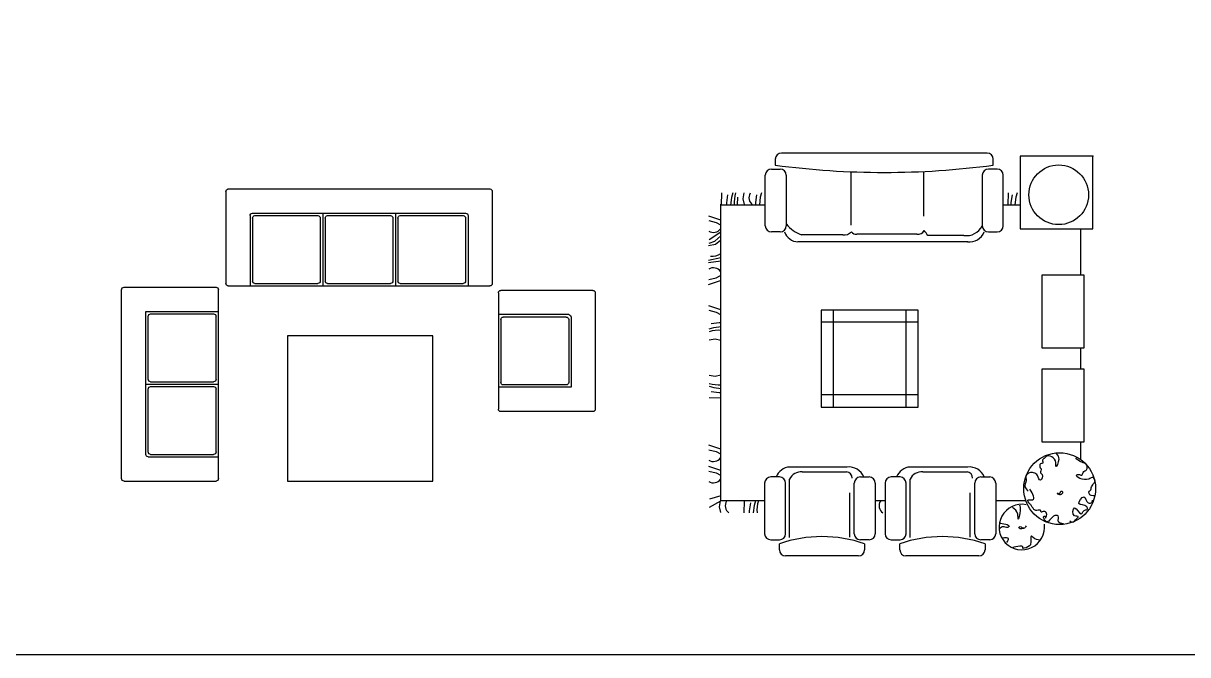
# Model space of a CAD drawing. Extents: x 23.8 to 54, y 1 to 14.1.
# Drawn here: x 29.33 to 38.92, y 1.04 to 6.23 of the extents above; entities that cross this region are included whole.
import ezdxf

# ---------------------------------------------------------------- set-up
doc = ezdxf.new("R2010")
doc.units = 0
doc.header["$MEASUREMENT"] = 0
doc.layers.get('0').update_dxf_attribs({"linetype": 'CONTINUOUS'})
doc.layers.get('Defpoints').update_dxf_attribs({"linetype": 'CONTINUOUS'})
doc.layers.add('DWGAUTOCAD', color=7, linetype='CONTINUOUS')

# ---------------------------------------------------------------- blocks, each defined once
blk = doc.blocks.new('A$C688935E4')
for p, q in [((551.8, 3276.9), (551.8, 3226.9)), ((2301.8, 3326.9), (601.8, 3326.9)), ((2351.8, 3226.9), (2351.8, 3276.9)), ((3173.1, 3299.6), (2573.1, 3299.6)), ((2573.1, 3299.6), (2573.1, 2699.6)), ((3173.1, 2699.6), (3173.1, 3299.6)), ((519.2, 3193.6), (592.2, 3193.6)), ((2384.4, 3193.6), (2311.3, 3193.6)), ((469.2, 2724.9), (469.2, 3143.6)), ((642.2, 3143.6), (642.2, 2724.9)), ((1174.8, 3172.2), (1174.8, 2730.5)), ((1775.3, 3172.2), (1775.3, 2805)), ((2261.3, 3143.6), (2261.3, 2724.9)), ((2434.4, 2724.9), (2434.4, 3143.6)), ((107.7, 2997.1), (104, 2897.2)), ((200.2, 2997.1), (189.1, 2960.1)), ((290.9, 2997.1), (283.5, 2947.2)), ((396.4, 2981.9), (387.2, 2917.2)), ((439, 2998.6), (427.9, 2961.6)), ((2475.3, 2998.6), (2471.6, 2898.7)), ((2506.6, 2981.9), (2497.4, 2917.2)), ((2549.2, 2998.6), (2538.1, 2961.6)), ((96.9, 2898.7), (469.2, 2898.7)), ((101.9, 454.2), (101.7, 2903.8)), ((157.7, 2980.5), (148.4, 2915.7)), ((148.4, 2915.7), (148.4, 2899.1)), ((189.1, 2960.1), (181.7, 2897.2)), ((239.6, 2963), (237.2, 2898.7)), ((283.5, 2947.2), (294.6, 2900.9)), ((387.2, 2917.2), (387.2, 2900.5)), ((427.9, 2961.6), (420.5, 2898.7)), ((2434.4, 2898.7), (2573.1, 2898.7)), ((2497.4, 2917.2), (2497.4, 2900.5)), ((2538.1, 2961.6), (2530.7, 2898.7)), ((0, 2807.4), (98.1, 2776)), ((1.9, 2768.6), (64.8, 2753.8)), ((64.8, 2753.8), (99.9, 2733.4)), ((2573.1, 2699.6), (3173.1, 2699.6)), ((3071.3, 2699.6), (3071.3, 2318.9)), ((5.1, 2612.5), (101.3, 2675.5)), ((6.9, 2581.1), (51.3, 2599.6)), ((51.3, 2599.6), (101.3, 2642.1)), ((56.7, 2575.5), (99.2, 2607)), ((592.2, 2674.9), (519.2, 2674.9)), ((1110.3, 2651.1), (767.9, 2651.1)), ((1720.7, 2656.1), (1224.4, 2656.1)), ((2107.8, 2646.2), (1810, 2646.2)), ((2311.3, 2674.9), (2384.4, 2674.9)), ((1.2, 2564.4), (56.7, 2575.5)), ((2140.3, 2592.6), (739.2, 2592.6)), ((1.2, 2442.3), (101.1, 2464.5)), ((1.2, 2423.8), (102.9, 2436.8)), ((64.8, 2296), (99.9, 2316.3)), ((3102.6, 2318.9), (2752.6, 2318.9)), ((2752.6, 2318.9), (2752.6, 1718.9)), ((3102.6, 1718.9), (3102.6, 2318.9)), ((0, 2242.3), (98.1, 2273.8)), ((1.9, 2281.2), (64.8, 2296)), ((0, 2066.9), (98.1, 2035.5)), ((1.9, 2028.1), (64.8, 2013.3)), ((1731.5, 2029), (931.5, 2029)), ((931.5, 2029), (931.5, 1229)), ((1031.5, 1229), (1031.5, 2029)), ((1631.5, 1229), (1631.5, 2029)), ((1731.5, 1229), (1731.5, 2029)), ((22.6, 1917.9), (87.4, 1927.2)), ((64.8, 2013.3), (99.9, 1992.9)), ((87.4, 1927.2), (104.1, 1927.2)), ((1731.5, 1929), (931.5, 1929)), ((6, 1875.4), (43, 1886.5)), ((43, 1886.5), (105.9, 1893.9)), ((6, 1784.7), (56, 1792.1)), ((56, 1792.1), (102.2, 1781)), ((2752.6, 1718.9), (3102.6, 1718.9)), ((3071.3, 1718.9), (3071.3, 1543.2)), ((3102.6, 1543.2), (2752.6, 1543.2)), ((2752.6, 1543.2), (2752.6, 943.2)), ((3102.6, 943.2), (3102.6, 1543.2)), ((6, 1491.7), (56, 1484.3)), ((56, 1484.3), (102.2, 1495.4)), ((6, 1401), (43, 1389.9)), ((22.6, 1358.4), (87.4, 1349.2)), ((43, 1389.9), (105.9, 1382.5)), ((87.4, 1349.2), (104.1, 1349.2)), ((6, 1308.5), (105.9, 1304.8)), ((1731.5, 1329), (931.5, 1329)), ((1731.5, 1329), (1731.5, 1329)), ((931.5, 1229), (1731.5, 1229)), ((1631.5, 1229), (1631.5, 1229)), ((0, 916.1), (98.1, 884.7)), ((1.9, 877.3), (64.8, 862.5)), ((2752.6, 943.2), (3102.6, 943.2)), ((3071.3, 943.2), (3071.3, 797.4)), ((64.8, 862.5), (99.9, 842.1)), ((0, 740.1), (98.1, 708.6)), ((1.9, 701.2), (64.8, 686.4)), ((64.8, 686.4), (99.9, 666)), ((1146.2, 734.2), (670.5, 734.2)), ((774.9, 694.1), (1141, 694.1)), ((2141.3, 734.2), (1665.5, 734.2)), ((1769.9, 694.1), (2136.1, 694.1)), ((463.7, 602), (463.7, 183.3)), ((586.7, 652), (513.7, 652)), ((636.7, 183.3), (636.7, 602)), ((669.5, 152.2), (669.5, 633.9)), ((1204.1, 183.3), (1204.1, 602)), ((1254.1, 652), (1327.1, 652)), ((1377.1, 602), (1377.1, 183.3)), ((1458.7, 602), (1458.7, 183.3)), ((1581.8, 652), (1508.7, 652)), ((1631.8, 183.3), (1631.8, 602)), ((1664.5, 152.2), (1664.5, 633.9)), ((2199.1, 183.3), (2199.1, 602)), ((2249.1, 652), (2322.2, 652)), ((2372.2, 602), (2372.2, 183.3)), ((11.2, 472.7), (103.7, 500.4)), ((1166.6, 154.7), (1166.6, 521.9)), ((2161.6, 154.7), (2161.6, 521.9)), ((9.3, 402.3), (101.9, 454.2)), ((95.3, 454.9), (87.9, 405)), ((87.9, 405), (99, 358.7)), ((463.7, 454.2), (101.9, 454.2)), ((295.7, 454.9), (292, 355)), ((345.6, 438.3), (336.4, 373.5)), ((377.1, 417.9), (369.7, 355)), ((388.2, 454.9), (377.1, 417.9)), ((1458.7, 454.2), (1377.1, 454.2)), ((2621.2, 454.2), (2372.2, 454.2)), ((336.4, 373.5), (336.4, 356.9)), ((513.7, 133.3), (586.7, 133.3)), ((585.4, 50), (585.4, 100)), ((1327.1, 133.3), (1254.1, 133.3)), ((1288.5, 100), (1288.5, 50)), ((1508.7, 133.3), (1581.8, 133.3)), ((1580.4, 50), (1580.4, 100)), ((2322.2, 133.3), (2249.1, 133.3)), ((2283.6, 100), (2283.6, 50)), ((1238.5, 0), (635.4, 0)), ((2233.6, 0), (1630.4, 0))]:
    blk.add_line(p, q)
for centre, radius in [((2891.9, 2981.8), 246.3), ((2899.7, 555.7), 296.4)]:
    blk.add_circle(centre, radius)
for centre, radius, start, end in [((601.8, 3276.9), 50, 90, 180), ((2301.8, 3276.9), 50, 0, 90), ((519.2, 3143.6), 50, 90, 180), ((1451.8, 9941), 6774.2, 262.36526, 277.63474), ((592.2, 3143.6), 50, 0, 90), ((2311.3, 3143.6), 50, 90, 180), ((2384.4, 3143.6), 50, 0, 90), ((468.5, 2919.4), 256.3, 162.34991, 184.96973), ((407.8, 2957.3), 73.8, 148.98128, 234.46889), ((39.9, 2744.9), 73.8, 238.98128, 324.46889), ((519.2, 2724.9), 50, 180, 270), ((592.2, 2724.9), 50, 270, 0), ((860.1, 2910.1), 274.9, 218.10174, 250.39038), ((2129.1, 2793.6), 149, 261.76956, 332.54184), ((2311.3, 2724.9), 50, 180, 270), ((2384.4, 2724.9), 50, 270, 0), ((747.2, 2721.5), 129.2, 201.1539, 266.42566), ((1120.2, 2733), 82.5, 263.08877, 316.21897), ((1220, 2706.2), 50.3, 216.98278, 275.0921), ((1730.6, 2710.7), 55.5, 259.69513, 333.43509), ((1715.7, 2606.5), 102.3, 22.83359, 50.90612), ((2153.3, 2725.4), 133.4, 264.37834, 337.78563), ((20.6, 2635.2), 161.5, 268.18652, 300.45899), ((39.9, 2304.9), 73.8, 35.53111, 121.01872), ((83.7, 1607.1), 256.3, 85.03027, 107.65009), ((83.7, 1669.3), 256.3, 252.34991, 274.96973), ((39.9, 853.5), 73.8, 238.98128, 324.46889), ((678.5, 605.3), 129.2, 93.57434, 158.8461), ((765, 589.1), 105.5, 84.62212, 154.86774), ((1134.4, 642.8), 51.7, 0.15508, 82.69213), ((1159.3, 601.5), 133.4, 22.21437, 95.62166), ((1673.5, 605.3), 129.2, 93.57434, 158.8461), ((1760, 589.1), 105.5, 84.62212, 154.86774), ((2129.5, 642.8), 51.7, 0.15508, 82.69213), ((2154.3, 601.5), 133.4, 22.21437, 95.62166), ((39.9, 677.5), 73.8, 238.98128, 324.46889), ((513.7, 602), 50, 90, 180), ((586.7, 602), 50, 0, 90), ((1254.1, 602), 50, 90, 180), ((1327.1, 602), 50, 0, 90), ((1508.7, 602), 50, 90, 180), ((1581.8, 602), 50, 0, 90), ((2249.1, 602), 50, 90, 180), ((2322.2, 602), 50, 0, 90), ((212.1, 415.1), 73.8, 148.98128, 234.46889), ((656.5, 377.2), 256.3, 162.34991, 184.96973), ((1482.4, 415.1), 73.8, 148.98128, 234.46889), ((2587.8, 238.4), 187.9, 79.05315, 7.47533), ((513.7, 183.3), 50, 180, 270), ((937, -899), 1059, 70.61263, 109.38737), ((586.7, 183.3), 50, 270, 0), ((1254.1, 183.3), 50, 180, 270), ((1327.1, 183.3), 50, 270, 0), ((1508.7, 183.3), 50, 180, 270), ((1932, -899), 1059, 70.61263, 109.38737), ((1581.8, 183.3), 50, 270, 0), ((2249.1, 183.3), 50, 180, 270), ((2322.2, 183.3), 50, 270, 0), ((635.4, 50), 50, 180, 270), ((1238.5, 50), 50, 270, 0), ((1630.4, 50), 50, 180, 270), ((2233.6, 50), 50, 270, 0)]:
    blk.add_arc(centre, radius, start, end)
for points in [[(2871.9, 844.9), (2892.7, 797.3), (2868.9, 737.9), (2868.9, 770.6), (2788.7, 821.1), (2776.8, 809.2), (2759, 791.4), (2759, 764.6), (2741.1, 761.6), (2735.2, 743.8), (2738.1, 728.9), (2747.1, 720), (2741.1, 687.3), (2756, 672.4), (2741.1, 624.9), (2717.3, 663.5), (2684.6, 687.3), (2651.9, 687.3), (2634.1, 675.4), (2625.2, 666.5), (2622.2, 621.9), (2613.3, 571.4), (2640, 535.7)], [(3193, 497.1), (3142.4, 514.9), (3145.4, 535.7), (3157.3, 544.6), (3160.3, 562.5), (3169.2, 580.3), (3184.1, 604.1), (3190, 610), (3175.1, 648.7), (3139.5, 633.8), (3041.4, 669.5), (3065.1, 672.4), (3083, 666.5), (3094.9, 690.3), (3121.6, 711.1), (3127.6, 734.9), (3112.7, 761.6), (3074.1, 776.5), (3032.4, 809.2)], [(2931.4, 265.2), (2889.8, 283), (2886.8, 330.6), (2860, 333.6), (2794.6, 283), (2770.8, 306.8), (2770.8, 327.6), (2782.7, 324.6), (2782.7, 312.7), (2791.7, 330.6), (2782.7, 363.3), (2756, 363.3), (2747.1, 360.3), (2744.1, 375.2), (2732.2, 378.1), (2696.5, 378.1), (2666.8, 413.8), (2651.9, 431.7), (2637.1, 461.4), (2675.7, 464.4), (2654.9, 550.6)], [(2880.8, 520.8), (2907.6, 506), (2925.4, 526.8), (2910.6, 532.7), (2901.6, 517.9), (2889.8, 506), (2880.8, 517.9)], [(2984.9, 289), (3005.7, 280), (3038.4, 306.8), (3053.3, 324.6), (3023.5, 330.6), (3023.5, 396), (3077, 348.4), (3112.7, 381.1), (3127.6, 384.1), (3124.6, 404.9), (3059.2, 431.7), (3100.8, 488.1), (3136.5, 437.6), (3160.3, 437.6), (3172.2, 461.4)], [(2568.7, 422.7), (2574.6, 378.1), (2556.8, 303.8), (2553.8, 345.4), (2509.2, 399)], [(2402.2, 271.1), (2455.7, 262.2), (2482.5, 244.4), (2470.6, 235.4), (2431.9, 241.4), (2402.2, 223.6)], [(2622.2, 247.3), (2601.4, 226.5), (2562.7, 235.4), (2574.6, 244.4), (2589.5, 232.5), (2604.4, 232.5)], [(2464.6, 110.6), (2476.5, 143.3), (2429, 146.3)], [(2738.1, 131.4), (2681.7, 152.2), (2666.8, 167.1), (2660.9, 134.4), (2657.9, 92.8), (2604.4, 63), (2595.4, 63), (2595.4, 74.9), (2571.7, 80.9), (2512.2, 69)]]:
    blk.add_spline(points, degree=3)
blk.add_point((3173.1, 3299.6))
blk = doc.blocks.new('A$C3C3A1909')
for p, q in [((3030.7, 2411.4), (870.7, 2411.4)), ((850.7, 2391.4), (850.7, 1631.4)), ((3050.7, 2391.4), (3050.7, 1631.4)), ((1050.7, 2191.4), (1050.7, 1611.4)), ((2830.7, 2211.4), (1070.7, 2211.4)), ((1070.7, 2171.4), (1070.7, 1651.4)), ((1610.7, 2191.4), (1090.7, 2191.4)), ((1630.7, 2171.4), (1630.7, 1651.4)), ((1650.7, 2211.4), (1650.7, 1611.4)), ((1670.7, 2171.4), (1670.7, 1651.4)), ((2210.7, 2191.4), (1690.7, 2191.4)), ((2230.7, 2171.4), (2230.7, 1651.4)), ((2250.7, 2211.4), (2250.7, 1611.4)), ((2270.7, 2171.4), (2270.7, 1651.4)), ((2810.7, 2191.4), (2290.7, 2191.4)), ((2830.7, 2171.4), (2830.7, 1651.4)), ((2850.7, 2191.4), (2850.7, 1611.4)), ((0, 1554), (0, 594)), ((20, 1574), (780, 1574)), ((800, 1554), (800, 594)), ((3030.7, 1611.4), (870.7, 1611.4)), ((1610.7, 1631.4), (1090.7, 1631.4)), ((2210.7, 1631.4), (1690.7, 1631.4)), ((2810.7, 1631.4), (2290.7, 1631.4)), ((3111.8, 20), (3111.8, 1580)), ((3891.8, 1600), (3131.8, 1600)), ((3911.8, 20), (3911.8, 1580)), ((200, 1354), (200, 774)), ((220, 1374), (800, 1374)), ((240, 1354), (760, 1354)), ((3711.8, 1400), (3111.8, 1400)), ((3131.8, 840), (3131.8, 1360)), ((3671.8, 1380), (3151.8, 1380)), ((3691.8, 840), (3691.8, 1360)), ((3711.8, 220), (3711.8, 1400)), ((220, 1334), (220, 814)), ((780, 1334), (780, 814)), ((200, 774), (800, 774)), ((240, 794), (760, 794)), ((3711.8, 800), (3111.8, 800)), ((3671.8, 820), (3151.8, 820)), ((3671.8, 780), (3151.8, 780)), ((3131.8, 240), (3131.8, 760)), ((3691.8, 240), (3691.8, 760)), ((20, 574), (780, 574)), ((3691.8, 200), (3111.8, 200)), ((3671.8, 220), (3151.8, 220)), ((3891.8, 0), (3131.8, 0))]:
    blk.add_line(p, q)
blk.add_lwpolyline([(1341.2, 1200), (2541.2, 1200), (2541.2, 0), (1341.2, 0)], close=True)
for centre, start, end in [((870.7, 2391.4), 90, 180), ((3030.7, 2391.4), 0, 90), ((1070.7, 2191.4), 90, 180), ((1090.7, 2171.4), 90, 180), ((1610.7, 2171.4), 0, 90), ((1690.7, 2171.4), 90, 180), ((2210.7, 2171.4), 0, 90), ((2290.7, 2171.4), 90, 180), ((2810.7, 2171.4), 0, 90), ((2830.7, 2191.4), 0, 90), ((1090.7, 1651.4), 180, 270), ((1610.7, 1651.4), 270, 0), ((1690.7, 1651.4), 180, 270), ((2210.7, 1651.4), 270, 0), ((2290.7, 1651.4), 180, 270), ((2810.7, 1651.4), 270, 0), ((20, 1554), 90, 180), ((780, 1554), 0, 90), ((870.7, 1631.4), 180, 270), ((3030.7, 1631.4), 270, 0), ((3131.8, 1580), 90, 180), ((3891.8, 1580), 0, 90), ((220, 1354), 90, 180), ((240, 1334), 90, 180), ((760, 1334), 0, 90), ((3151.8, 1360), 90, 180), ((3671.8, 1360), 0, 90), ((240, 814), 180, 270), ((760, 814), 270, 0), ((3151.8, 840), 180, 270), ((3151.8, 760), 90, 180), ((3671.8, 840), 270, 0), ((3671.8, 760), 0, 90), ((20, 594), 180, 270), ((780, 594), 270, 0), ((3151.8, 240), 180, 270), ((3671.8, 240), 270, 0), ((3691.8, 220), 270, 0), ((3131.8, 20), 180, 270), ((3891.8, 20), 270, 0)]:
    blk.add_arc(centre, 20, start, end)

msp = doc.modelspace()

# ---------------------------------------------------------------- linework, layer by layer
at = {"layer": 'Defpoints'}
msp.add_lwpolyline([(23.7791, 14.1027), (48.7707, 14.1027), (48.7707, 1.0365), (23.7791, 1.0365)], close=True, dxfattribs=at)

# ---------------------------------------------------------------- block references
at = {"layer": 'DWGAUTOCAD', "yscale": 0.0009969462650946167, "zscale": 0.0009969462650946167}
for name, p, xscale in [('A$C688935E4', (34.9746, 1.8494), 0.0009969462650946167), ('A$C3C3A1909', (34.0429, 2.4659), -0.0009969462650946167)]:
    msp.add_blockref(name, p, dxfattribs=dict(at, xscale=xscale))

doc.saveas('drawing.dxf')
